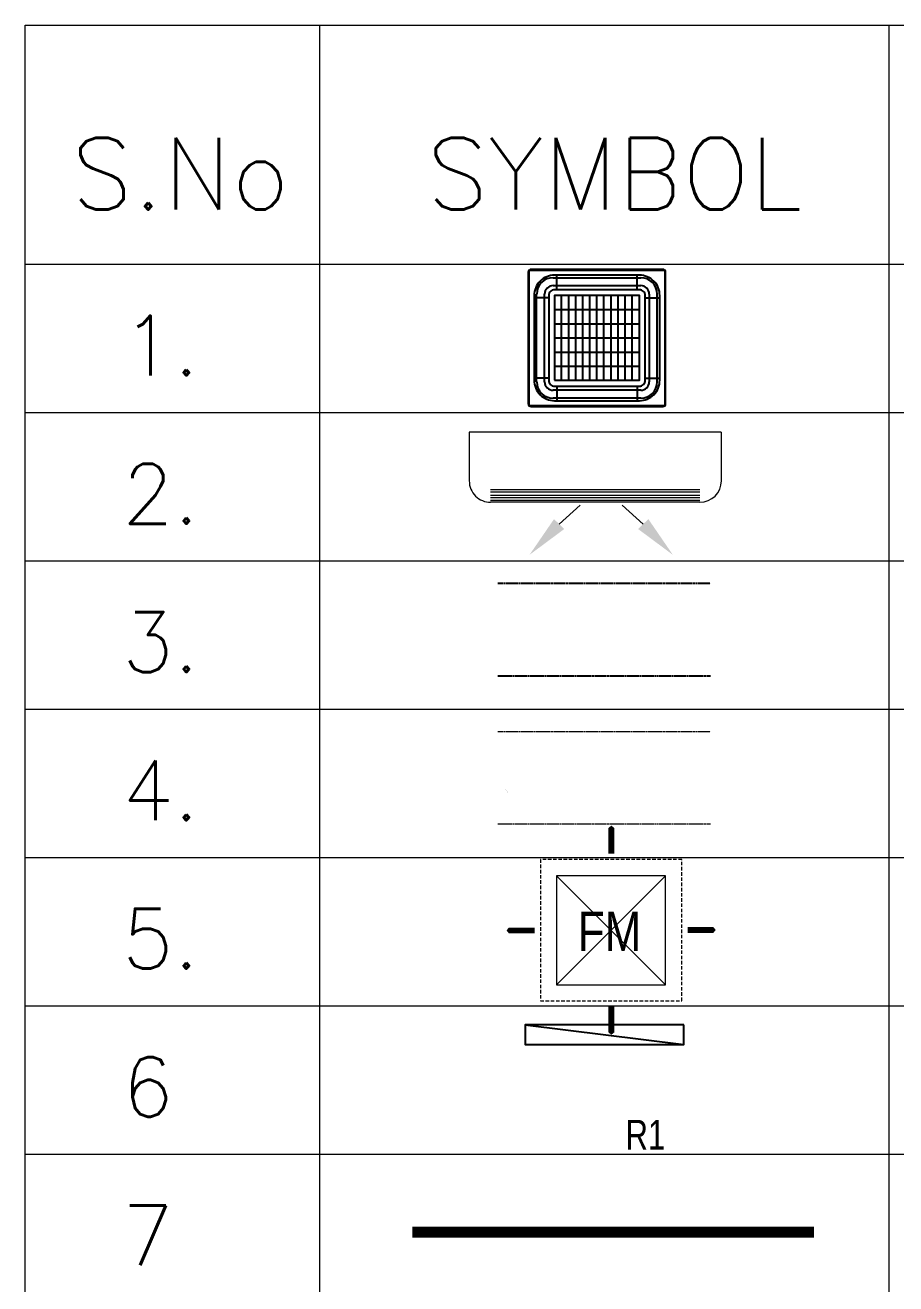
# Model space of a CAD drawing. Extents: x 3550807 to 4078732, y -628171 to -515859.
# Drawn here: x 3997238 to 3998935, y -548819 to -546366 of the extents above; entities that cross this region are included whole.
import ezdxf

# ---------------------------------------------------------------- set-up
doc = ezdxf.new("R2010")
doc.units = 0
doc.header["$LTSCALE"] = 6
doc.header["$MEASUREMENT"] = 0
for name, pattern in [('ACAD_ISO04W100', [30, 24, -3, 0, -3]), ('CONTINU', [0]), ('DASHED', [0.75, 0.5, -0.25]), ('HIDDEN', [0.375, 0.25, -0.125])]:
    doc.linetypes.add(name, pattern=pattern)
for name, color, linetype, lineweight in [('axes', 40, 'ACAD_ISO04W100', 25), ('HTL-AC UNIT', 5, 'CONTINUOUS', 25), ('MEP_HVAC_RA_DUCT', 1, 'CONTINUOUS', 9), ('MEP_HVAC_RA_RAISERS', 3, 'CONTINUOUS', 0), ('Supply Diffusers', 3, 'CONTINUOUS', 0)]:
    doc.layers.add(name, color=color, linetype=linetype, lineweight=lineweight)
for name, color, linetype in [('ELE-LIGHTING WIRRING', 7, 'CONTINUOUS'), ('HVAC_HI_WALL_1TR', 1, 'CONTINUOUS'), ('M HVAC HIGH WALL UNIT', 3, 'CONTINUOUS'), ('MEP_HVAC_COPPER_PIPE', 5, 'CONTINUOUS'), ('MEP_HVAC_SUPPLY_AIR_DUCT', 3, 'CONTINUOUS'), ('MEP_HVAC_SUPPLY_DIFFUSER', 5, 'CONTINUOUS')]:
    doc.layers.add(name, color=color, linetype=linetype)
doc.styles.add('ARIEL', font='sanss___.ttf', dxfattribs={"width": 0.75})
doc.styles.add('ROMAN', font='arial.ttf', dxfattribs={"width": 0.8})
doc.styles.get("Standard").update_dxf_attribs({"font": 'SIMPLEX'})

# ---------------------------------------------------------------- blocks, each defined once
blk = doc.blocks.new('CASSETTE UNIT - 3TR')
at = {"layer": 'HTL-AC UNIT', "color": 3}
for p, q in [((953753.2, -137420.8), (954583.3, -137420.8)), ((953753.2, -138250.3), (953753.2, -137420.8)), ((954583.3, -137420.8), (954583.3, -138250.3)), ((953951.9, -138095), (953951.9, -137576.1)), ((953995.2, -138095), (953995.2, -137576.1)), ((954038.4, -138095), (954038.4, -137576.1)), ((954081.7, -138095), (954081.7, -137576.1)), ((954124.9, -138095), (954124.9, -137576.1)), ((954168.2, -138095), (954168.2, -137576.1)), ((954211.4, -138095), (954211.4, -137576.1)), ((954254.8, -138095), (954254.8, -137576.1)), ((954298.1, -138095), (954298.1, -137576.1)), ((954341.3, -138095), (954341.3, -137576.1)), ((954384.6, -138095), (954384.6, -137576.1)), ((954428, -137663.5), (953908.5, -137663.5)), ((953908.5, -137750), (954428, -137750)), ((954428, -137836.5), (953908.5, -137836.5)), ((953908.5, -137923.1), (954428, -137923.1)), ((954428, -138009.6), (953908.5, -138009.6)), ((954583.3, -138250.3), (953753.2, -138250.3))]:
    blk.add_line(p, q, dxfattribs=at)
at = {"layer": 'HTL-AC UNIT', "color": 1}
for p, q in [((953899.9, -137466.7), (954436.6, -137466.7)), ((953899.9, -137515.2), (954436.6, -137515.2)), ((953799.1, -138103.6), (953799.1, -137567.5)), ((953847.6, -138103.6), (953847.6, -137567.5)), ((954488.9, -137567.5), (954488.9, -138103.6)), ((954537.4, -138103.6), (954537.4, -137567.5)), ((954436.6, -138155.9), (953899.9, -138155.9)), ((954436.6, -138204.4), (953899.9, -138204.4))]:
    blk.add_line(p, q, dxfattribs=at)
at = {"layer": 'HTL-AC UNIT', "color": 8}
for p, q in [((953921.7, -137540.4), (953921.7, -137451.2)), ((954414.8, -137540.4), (954414.8, -137451.2)), ((953872.8, -137589.3), (953783.6, -137589.3)), ((954463.7, -137589.3), (954552.9, -137589.3)), ((953872.8, -138081.8), (953783.6, -138081.8)), ((954463.7, -138081.8), (954552.9, -138081.8)), ((953921.7, -138130.7), (953921.7, -138219.9)), ((954414.8, -138130.7), (954414.8, -138219.9))]:
    blk.add_line(p, q, dxfattribs=at)
at = {"layer": 'HTL-AC UNIT', "color": 3}
blk.add_lwpolyline([(953765.8, -138255.6), (954570.7, -138255.6, 0.414214), (954588.5, -138237.7), (954588.5, -137433.4, 0.414214), (954570.7, -137415.6), (953765.8, -137415.6, 0.414214), (953747.9, -137433.4), (953747.9, -138237.7, 0.414214)], format="xyb", close=True, dxfattribs=at)
at = {"layer": 'HTL-AC UNIT', "color": 8}
for points in [[(953908.5, -138219.9), (954428, -138219.9, 0.414214), (954552.9, -138095), (954552.9, -137576.1, 0.414214), (954428, -137451.2), (953908.5, -137451.2, 0.414214), (953783.6, -137576.1), (953783.6, -138095, 0.414214)], [(953908.5, -138130.7), (954428, -138130.7, 0.414214), (954463.7, -138095), (954463.7, -137576.1, 0.414214), (954428, -137540.4), (953908.5, -137540.4, 0.414214), (953872.8, -137576.1), (953872.8, -138095, 0.414214)]]:
    blk.add_lwpolyline(points, format="xyb", close=True, dxfattribs=at)
blk.add_lwpolyline([(953908.5, -138095), (954428, -138095), (954428, -137576.1), (953908.5, -137576.1)], close=True, dxfattribs=at)
at = {"layer": 'HTL-AC UNIT', "color": 1}
for centre, radius, start, end in [((953899.9, -137567.5), 100.7, 90, 180), ((954436.6, -137567.5), 100.7, 0, 90), ((953899.9, -137567.5), 52.3, 90, 180), ((954436.6, -137567.5), 52.3, 0, 90), ((953899.9, -138103.6), 100.7, 180, 270), ((953899.9, -138103.6), 52.3, 180, 270), ((954436.6, -138103.6), 52.3, 270, 0), ((954436.6, -138103.6), 100.7, 270, 0)]:
    blk.add_arc(centre, radius, start, end, dxfattribs=at)
blk = doc.blocks.new('HI WALL SPLIT AC UNIT 1TR')
at = {"layer": 'M HVAC HIGH WALL UNIT', "color": 1, "lineweight": 5}
for p, q in [((1294404.3, -128752), (1294404.3, -129681)), ((1294404.3, -128752), (1294583.6, -128752)), ((1294662.3, -128830.7), (1294662.3, -129602.2)), ((1294404.3, -129681), (1294583.6, -129681))]:
    blk.add_line(p, q, dxfattribs=at)
at = {"layer": 'M HVAC HIGH WALL UNIT', "color": 8, "lineweight": 5}
for p, q in [((1294616.1, -128830.7), (1294616.1, -129602.2)), ((1294625.4, -128830.7), (1294625.4, -129602.2)), ((1294636.9, -128830.7), (1294636.9, -129602.2)), ((1294646.2, -128830.7), (1294646.2, -129602.2)), ((1294655.4, -128830.7), (1294655.4, -129602.2))]:
    blk.add_line(p, q, dxfattribs=at)
at = {"layer": 'M HVAC HIGH WALL UNIT', "color": 7, "lineweight": 5}
for p, q in [((1294742.7, -129039.8), (1294673.6, -129117.4)), ((1294742.7, -129349.7), (1294673.6, -129272.1))]:
    blk.add_line(p, q, dxfattribs=at)
at = {"layer": 'M HVAC HIGH WALL UNIT', "color": 1, "lineweight": 5}
for centre, start, end in [((1294583.6, -128830.7), 0, 90), ((1294583.6, -129602.2), 270, 0)]:
    blk.add_arc(centre, 78.8, start, end, dxfattribs=at)
at = {"layer": 'M HVAC HIGH WALL UNIT', "color": 7, "lineweight": 5}
for points in [[(1294760.9, -129058.7), (1294724.5, -129020.9), (1294856.2, -128930.6)], [(1294760.9, -129330.8), (1294724.5, -129368.6), (1294856.2, -129458.9)]]:
    blk.add_solid(points, dxfattribs=at)
blk = doc.blocks.new('FM3')
at = {"layer": 'Supply Diffusers'}
for p, q in [((234.6, -234.9), (-235.4, 235.1)), ((-235.4, -234.9), (234.6, 235.1))]:
    blk.add_line(p, q, dxfattribs=at)
at = {"layer": 'Supply Diffusers', "color": 7}
for points in [[(0.6, 451.1, 0, 150, 0), (0.6, 390.6, 25, 25, 0), (0.6, 330.1, 25, 25, 0)], [(-451.4, -0.9, 0, 150, 0), (-390.9, -0.9, 25, 25, 0), (-330.4, -0.9, 25, 25, 0)], [(450.6, 1.1, 0, 150, 0), (390.1, 1.1, 25, 25, 0), (329.6, 1.1, 25, 25, 0)], [(0.6, -450.9, 0, 150, 0), (0.6, -390.4, 25, 25, 0), (0.6, -329.9, 25, 25, 0)]]:
    blk.add_lwpolyline(points, format="xyseb", dxfattribs=at)
at = {"layer": 'Supply Diffusers', "linetype": 'DASHED', "ltscale": 5}
blk.add_lwpolyline([(-305.4, -304.9), (304.6, -304.9), (304.6, 305.1), (-305.4, 305.1)], close=True, dxfattribs=at)
at = {"layer": 'Supply Diffusers'}
blk.add_lwpolyline([(-235.4, -234.9), (234.6, -234.9), (234.6, 235.1), (-235.4, 235.1)], close=True, dxfattribs=at)
at = {"layer": 'Supply Diffusers', "style": 'ROMAN', "width": 0.8}
blk.add_text('FM', height=170, dxfattribs=at).set_placement((-144.4, -89.7))
blk = doc.blocks.new('SA DIFFUSER 600X600MM')
at = {"layer": 'Supply Diffusers', "color": 1, "xscale": 0.9836065573758823, "yscale": 0.9836065573758823, "zscale": 0.9836065573758823}
blk.add_blockref('FM3', (1302829.9, -127949.5, 14384.8), dxfattribs=at)
blk = doc.blocks.new('RAISER 400X400MM')
at = {"layer": 'MEP_HVAC_RA_RAISERS', "lineweight": 25}
blk.add_line((2003785.4, 80176.6), (2004185.4, 80126.6), dxfattribs=at)
blk.add_lwpolyline([(2004185.4, 80176.6), (2003785.4, 80176.6), (2003785.4, 80126.6), (2004185.4, 80126.6)], close=True, dxfattribs=at)
blk.add_lwpolyline([(2003985.4, 80105.8, 0, 44.3, 0), (2003985.4, 80054.1, 0, 0, 0), (2003985.4, 79969.7, 0, 0, 0), (2004052.1, 79969.7, 0, 0, 0), (2003868.7, 79926.8, 0, 0, 0), (2003970.3, 79926.8, 0, 0, 0), (2003970.3, 79863.1, 0, 0, 0)], format="xyseb", dxfattribs=at)
at = {"layer": 'MEP_HVAC_RA_RAISERS', "lineweight": 25, "insert": (2004037.9, 79936.9), "char_height": 75, "width": 116.101, "attachment_point": 1, "style": 'ARIEL'}
blk.add_mtext('R1', dxfattribs=at)

msp = doc.modelspace()

# ---------------------------------------------------------------- linework, layer by layer
at = {"layer": 'axes', "color": 7, "linetype": 'CONTINU', "lineweight": 0}
for p, q in [((3997812.1, -546365.9), (3997812.1, -551166.7)), ((3998921.2, -546365.9), (3998921.2, -551166.7)), ((3997238.4, -546831.9), (4002198.1, -546831.9)), ((3997238.4, -547120.9), (4002198.1, -547120.9)), ((3997238.4, -547409.9), (4002198.1, -547409.9)), ((3997238.4, -547698.9), (4002198.1, -547698.9)), ((3997238.4, -547987.9), (4002198.1, -547987.9)), ((3997238.4, -548276.9), (4002198.1, -548276.9)), ((3997238.4, -548565.8), (4002198.1, -548565.8))]:
    msp.add_line(p, q, dxfattribs=at)
msp.add_lwpolyline([(3997238.4, -551166.7), (3997238.4, -546365.9), (4002198.1, -546365.9), (4002198.1, -551166.7)], dxfattribs=at)
at = {"layer": 'MEP_HVAC_COPPER_PIPE', "linetype": 'ByBlock', "const_width": 21.3}
msp.add_lwpolyline([(3997992.7, -548718.1), (3998775.4, -548718.1)], dxfattribs=at)
at = {"layer": 'MEP_HVAC_RA_DUCT', "linetype": 'HIDDEN'}
for p, q in [((3998159.7, -547742.4), (3998574.1, -547742.4)), ((3998574.1, -547923), (3998159.7, -547923))]:
    msp.add_line(p, q, dxfattribs=at)
at = {"layer": 'MEP_HVAC_RA_DUCT', "const_width": 0.00516}
for points in [[(3998159.7, -547980), (3998159.7, -547887.5), (3998196.2, -547887.5), (3998123.1, -547778), (3998159.7, -547778), (3998159.7, -547704.6)], [(3998574.1, -547980), (3998574.1, -547887.5), (3998610.6, -547887.5), (3998537.5, -547778), (3998574.1, -547778), (3998574.1, -547704.6)]]:
    msp.add_lwpolyline(points, dxfattribs=at)
at = {"layer": 'MEP_HVAC_SUPPLY_AIR_DUCT', "linetype": 'HIDDEN'}
for p, q in [((3998159.7, -547453.4), (3998574.1, -547453.4)), ((3998574.1, -547634.1), (3998159.7, -547634.1))]:
    msp.add_line(p, q, dxfattribs=at)
at = {"layer": 'MEP_HVAC_SUPPLY_AIR_DUCT', "const_width": 0.00516}
for points in [[(3998159.7, -547691.1), (3998159.7, -547598.5), (3998196.2, -547598.5), (3998123.1, -547489), (3998159.7, -547489), (3998159.7, -547415.6)], [(3998574.1, -547691.1), (3998574.1, -547598.5), (3998610.6, -547598.5), (3998537.5, -547489), (3998574.1, -547489), (3998574.1, -547415.6)]]:
    msp.add_lwpolyline(points, dxfattribs=at)

# ---------------------------------------------------------------- block references
at = {"layer": 'HTL-AC UNIT', "xscale": 0.3182569459745374, "yscale": 0.3182569459745374, "zscale": 0.3182569459745374}
msp.add_blockref('CASSETTE UNIT - 3TR', (3694682, -503108.2), dxfattribs=at)
at = {"layer": 'HVAC_HI_WALL_1TR', "xscale": 0.5287657597992649, "yscale": 0.5287657597992649, "zscale": 0.5287657597992649, "rotation": 270}
msp.add_blockref('HI WALL SPLIT AC UNIT 1TR', (4066674.7, 137277.6), dxfattribs=at)
at = {"layer": 'MEP_HVAC_RA_RAISERS', "xscale": 0.7735575698006842, "yscale": 0.7735575698006842, "zscale": 0.7735575698006842}
msp.add_blockref('RAISER 400X400MM', (2448169.5, -610334.8), dxfattribs=at)
at = {"layer": 'MEP_HVAC_SUPPLY_DIFFUSER', "xscale": 0.4594809161644151, "yscale": 0.4594809161644151, "zscale": 0.4594809161644151}
msp.add_blockref('SA DIFFUSER 600X600MM', (3399755, -489339.1, 9356.4), dxfattribs=at)

# ---------------------------------------------------------------- texts
at = {"layer": 'ELE-LIGHTING WIRRING', "color": 7, "linetype": 'CONTINU', "lineweight": 0, "width": 358.178, "attachment_point": 1}
for s, insert, char_height in [('{\\C256;S.No}', (3997328.2, -546585.3), 139.929), ('{\\C256;SYMBOL}', (3998020.9, -546585.3), 139.929), ('{\\C256;1.}', (3997427.5, -546931.7), 116.61), ('{\\C256;2.}', (3997427.5, -547220.7), 116.61), ('{\\C256;3.}', (3997427.5, -547509.7), 116.61), ('{\\C256;4.}', (3997427.5, -547798.7), 116.61), ('{\\C256;5.}', (3997427.5, -548087.7), 116.61), ('{\\C256;6}', (3997427.5, -548376.6), 116.61), ('{\\C256;7}', (3997427.5, -548665.6), 116.61)]:
    msp.add_mtext(s, dxfattribs=dict(at, insert=insert, char_height=char_height))

doc.saveas('drawing.dxf')
